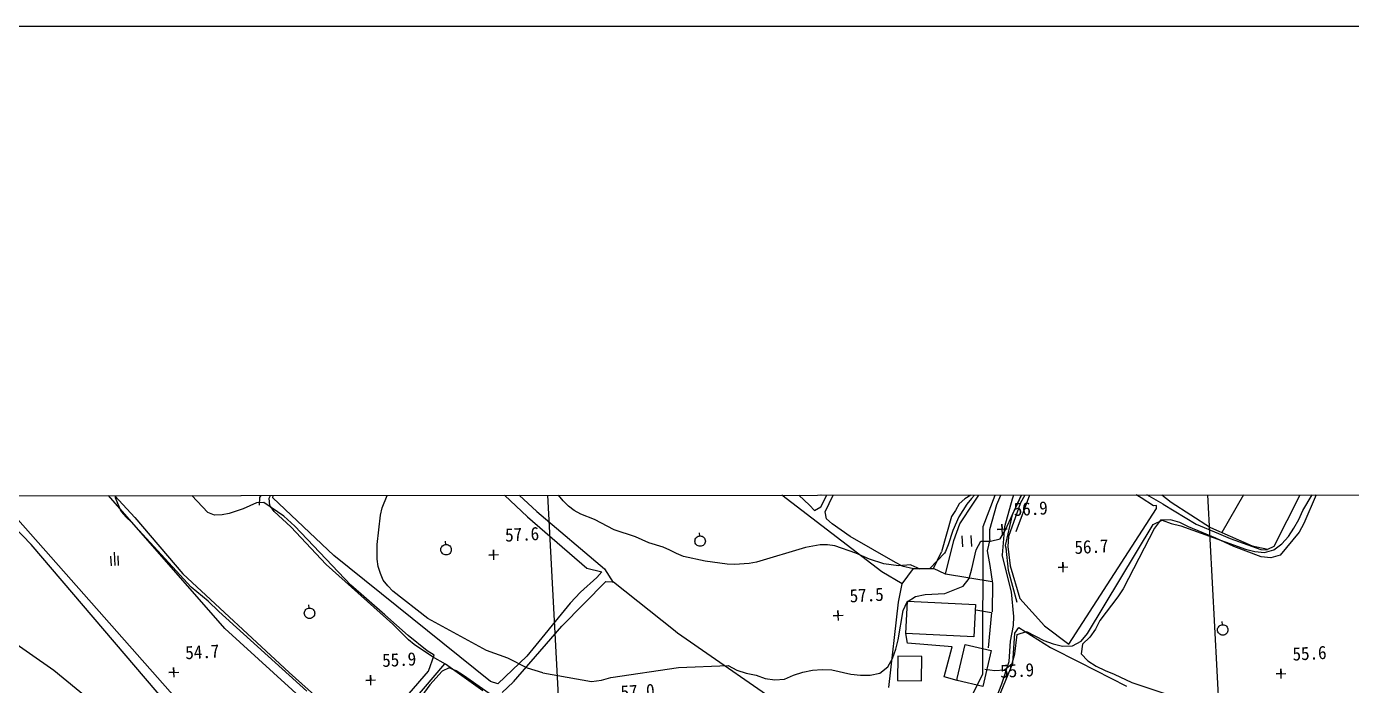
# Model space of a CAD drawing. Header units: millimetres. Extents: x 6886 to 7682, y 1103 to 1810.
# Drawn here: x 7022.4 to 7223.5, y 1519 to 1619.1 of the extents above; entities that cross this region are included whole.
import ezdxf
from ezdxf.xclip import XClip

# ---------------------------------------------------------------- set-up
doc = ezdxf.new("R2010")
doc.units = ezdxf.units.MM
doc.header["$LTSCALE"] = 10
doc.header["$MEASUREMENT"] = 0
doc.header["$XCLIPFRAME"] = 2
doc.layers.add('TX-PAPR', color=2, linetype='Continuous', plot=False)
doc.layers.add('TZ-BASE', color=253, linetype='Continuous')
doc.styles.add('GUL', font='GulimChe.ttf')

# ---------------------------------------------------------------- blocks, each defined once
blk = doc.blocks.new('JD-4F4DFDFGR14')
at = {"layer": 'TZ-BASE'}
for p, q in [((130.67, 139.31), (149.12, -210.56)), ((230.81, 139.26), (249.26, -210.6)), ((108.45, 92.98, -26.64), (131, 71.81, -26.64)), ((175.54, 73.32, -25.64), (185.79, 93.65, -25.64)), ((200.15, 70.32, -82.75), (208.96, 93.47, -82.75)), ((254.8, 84.69, -29.64), (248.81, 70.77, -29.64)), ((45.26, 80.89, -29.64), (86.6, 34.15, -29.64)), ((122.04, 82.21, -27.64), (132.4, 72.6, -27.64)), ((82.48, 72.47, -28.64), (75.6, 79.8, -28.64)), ((202.21, 78.72, -26.64), (198.36, 74.59, -26.64)), ((206.15, 78.88, -27.7), (204.54, 74.49, -27.7)), ((208.55, 78.83, -27.64), (205.09, 69.53, -27.64)), ((208.23, 78.44, -27.69), (205.83, 73.91, -27.69)), ((224.13, 74.68, -27.69), (217.38, 78.46, -27.69)), ((244.31, 67.34, -27.31), (250.88, 80.37, -27.31)), ((184.76, 63.46, -27.64), (167, 77.07, -27.64)), ((198.67, 73.85, -27.5), (201.01, 77.41, -27.5)), ((202.25, 73.66, -27.7), (203.82, 77.45, -27.7)), ((206.68, 76.84, -27.01), (204.55, 72.09, -27.01)), ((227.48, 73.7, -27.01), (221.58, 77.07, -27.01)), ((225.51, 76.43, -27.37), (228.7, 74.04, -27.37)), ((240.76, 77.09, -27.31), (236.36, 69.41, -27.31)), ((85.08, 54.85, -29.64), (67.22, 75.28, -29.64)), ((67.98, 76.05, -28.64), (68.4, 74.99, -28.64)), ((68.4, 74.99, -28.64), (71.44, 71.7, -28.64)), ((68.49, 74.67, -29.64), (68.41, 75.78, -29.64)), ((69.35, 72.58, -29.64), (68.49, 74.67, -29.64)), ((90.34, 73.57, -28.64), (90.4, 74.71, -28.64)), ((90.4, 74.71, -28.64), (90.92, 75.7, -28.64)), ((91.79, 74.62, -28.64), (92.3, 75.65, -28.64)), ((91.9, 73.51, -28.64), (91.79, 74.62, -28.64)), ((92.36, 74.68, -26.64), (92.5, 75.85, -26.64)), ((101.62, 65.95, -26.64), (92.36, 74.68, -26.64)), ((108.94, 73.15, -27.64), (110.22, 76.26, -27.64)), ((136.4, 74.21, -26.64), (134.97, 75.95, -26.64)), ((171, 76.18, -25.64), (173.82, 73.56, -25.64)), ((175.56, 75.08, -25.64), (174.45, 75.28, -25.64)), ((176.6, 75.45, -25.64), (175.56, 75.08, -25.64)), ((176.15, 72.57, -26.64), (177.66, 75.59, -26.64)), ((197.35, 74.52, -26.64), (196.49, 73.78, -26.64)), ((198.3, 75.13, -26.64), (197.35, 74.52, -26.64)), ((198.36, 74.59, -26.64), (197.66, 73.73, -26.64)), ((204.54, 74.49, -27.7), (203.37, 70.3, -27.7)), ((203.51, 69.74, -27.64), (205.99, 75.21, -27.64)), ((226.01, 73.45, -27.69), (224.13, 74.68, -27.69)), ((248.65, 72.77, -28.64), (250.19, 75.32, -28.64)), ((55.68, 67.61, -29.64), (50, 73.47, -29.64)), ((70.08, 71.72, -29.64), (69.35, 72.58, -29.64)), ((83.52, 72.04, -28.64), (82.48, 72.47, -28.64)), ((87.86, 73, -28.64), (85.75, 72.32, -28.64)), ((89.87, 73.94, -28.64), (87.86, 73, -28.64)), ((91, 73.99, -28.64), (89.87, 73.94, -28.64)), ((94.01, 71.88, -28.64), (91, 73.99, -28.64)), ((92.55, 72.58, -28.64), (91.9, 73.51, -28.64)), ((95.08, 70.28, -28.64), (92.55, 72.58, -28.64)), ((108.7, 72.06, -27.64), (108.94, 73.15, -27.64)), ((132.4, 72.6, -27.64), (142.71, 63.92, -27.64)), ((137.23, 73.43, -26.64), (136.4, 74.21, -26.64)), ((138.09, 72.74, -26.64), (137.23, 73.43, -26.64)), ((139.09, 72.22, -26.64), (138.09, 72.74, -26.64)), ((173.82, 73.56, -25.64), (174.57, 72.75, -25.64)), ((174.57, 72.75, -25.64), (175.54, 73.32, -25.64)), ((176.38, 71.47, -26.64), (176.15, 72.57, -26.64)), ((195.97, 72.78, -26.64), (195.36, 71.83, -26.64)), ((196.49, 73.78, -26.64), (195.97, 72.78, -26.64)), ((197.66, 73.73, -26.64), (196.48, 71.79, -26.64)), ((196.61, 70.74, -27.5), (198.67, 73.85, -27.5)), ((201.16, 69.87, -27.7), (202.25, 73.66, -27.7)), ((205.83, 73.91, -27.69), (203.99, 68.83, -27.69)), ((213.13, 52.47, -27.36), (226.46, 73.06, -27.36)), ((226.45, 73.5, -27.69), (226.01, 73.45, -27.69)), ((226.46, 73.06, -27.36), (226.45, 73.5, -27.36)), ((227.48, 73.7, -27.31), (232.47, 70.69, -27.31)), ((228.7, 74.04, -27.31), (234.65, 70.17, -27.31)), ((248.05, 71.38, -28.64), (248.65, 72.77, -28.64)), ((70.93, 70.98, -29.64), (70.08, 71.72, -29.64)), ((79.99, 61.14, -29.64), (70.93, 70.98, -29.64)), ((71.44, 71.7, -28.64), (78.68, 63.16, -28.64)), ((84.65, 72.09, -28.64), (83.52, 72.04, -28.64)), ((85.75, 72.32, -28.64), (84.65, 72.09, -28.64)), ((95.7, 70.4, -28.64), (94.01, 71.88, -28.64)), ((104.18, 61.44, -28.64), (95.7, 70.4, -28.64)), ((108.18, 67.61, -27.64), (108.7, 72.06, -27.64)), ((131, 71.81, -26.64), (140.03, 63.98, -26.64)), ((141.19, 71.41, -26.64), (139.09, 72.22, -26.64)), ((144.16, 69.81, -26.64), (141.19, 71.41, -26.64)), ((177.23, 70.74, -26.64), (176.38, 71.47, -26.64)), ((179.97, 68.8, -26.64), (177.23, 70.74, -26.64)), ((195.36, 71.83, -26.64), (193.85, 66.49, -26.64)), ((196.48, 71.79, -26.64), (195.55, 69.72, -26.64)), ((195.71, 68.21, -27.5), (196.61, 70.74, -27.5)), ((203.08, 69.18, -27.71), (203, 70.68, -27.71)), ((203, 70.68, -27.71), (203.04, 69.93, -27.71)), ((204.55, 72.09, -27.01), (203.51, 67.47, -27.01)), ((215.97, 54.08, -28.64), (225.95, 70.64, -28.64)), ((225.95, 70.64, -28.64), (227.3, 71.27, -28.64)), ((227.06, 71.31, -29.64), (226.16, 70.1, -29.64)), ((228.58, 71.36, -29.64), (227.06, 71.31, -29.64)), ((227.3, 71.27, -28.64), (228.69, 70.77, -28.64)), ((230.01, 70.96, -29.64), (228.58, 71.36, -29.64)), ((228.69, 70.77, -28.64), (230.13, 70.42, -28.64)), ((231.31, 70.27, -29.64), (230.01, 70.96, -29.64)), ((230.13, 70.42, -28.64), (239.95, 66.91, -28.64)), ((232.47, 70.69, -27.31), (235.85, 69.28, -27.31)), ((247.31, 70.08, -28.64), (248.05, 71.38, -28.64)), ((248.81, 70.77, -29.64), (248.11, 69.47, -29.64)), ((100.45, 64.57, -28.64), (95.08, 70.28, -28.64)), ((147.38, 68.77, -26.64), (144.16, 69.81, -26.64)), ((149.44, 67.87, -26.64), (147.38, 68.77, -26.64)), ((157.16, 68.87, -27.5), (157.11, 69.39, -27.5)), ((186.84, 64.84, -26.64), (179.97, 68.8, -26.64)), ((195.55, 69.72, -26.64), (194.86, 67.55, -26.64)), ((197.07, 67.25, -27.65), (196.98, 68.92, -27.65)), ((198.29, 68.96, -27.65), (198.38, 67.31, -27.65)), ((200.08, 47.93, -82.75), (200.15, 70.32, -82.75)), ((201.15, 68.35, -27.7), (201.16, 69.87, -27.7)), ((201.25, 68.09, -27.64), (202.71, 68.48, -27.64)), ((202.29, 69.89, -27.71), (203.79, 69.97, -27.71)), ((203.04, 69.93, -27.71), (202.29, 69.89, -27.71)), ((202.71, 68.48, -27.64), (203.51, 69.74, -27.64)), ((203.37, 70.3, -27.7), (203.04, 66.04, -27.7)), ((203.99, 68.83, -27.69), (203.88, 67.29, -27.69)), ((226.16, 70.1, -29.64), (221.4, 60.88, -29.64)), ((235.48, 68.58, -29.64), (231.31, 70.27, -29.64)), ((234.65, 70.17, -27.31), (237.63, 68.85, -27.31)), ((238.17, 67.29, -29.64), (235.48, 68.58, -29.64)), ((235.85, 69.28, -27.31), (237.64, 68.5, -27.31)), ((237.63, 68.85, -27.31), (240.97, 67.38, -27.31)), ((237.64, 68.5, -27.31), (242.31, 66.83, -27.31)), ((248.11, 69.47, -29.64), (245.23, 65.99, -29.64)), ((245.47, 67.72, -28.64), (246.47, 68.83, -28.64)), ((246.47, 68.83, -28.64), (247.31, 70.08, -28.64)), ((84.7, 33.59, -29.64), (55.68, 67.61, -29.64)), ((68.29, 66.41, -29.35), (68.4, 64.4, -29.35)), ((108.18, 65.39, -27.64), (108.18, 67.61, -27.64)), ((118.61, 67.57, -28.5), (118.56, 68.09, -28.5)), ((125.91, 65.29, -27.08), (125.83, 66.79, -27.08)), ((125.83, 66.79, -27.08), (125.87, 66.04, -27.08)), ((151.58, 67.17, -26.64), (149.44, 67.87, -26.64)), ((152.62, 66.74, -26.64), (151.58, 67.17, -26.64)), ((153.62, 66.22, -26.64), (152.62, 66.74, -26.64)), ((173.21, 67.14, -26.64), (165.75, 64.92, -26.64)), ((175.42, 67.57, -26.64), (173.21, 67.14, -26.64)), ((176.53, 67.57, -26.64), (175.42, 67.57, -26.64)), ((177.64, 67.37, -26.64), (176.53, 67.57, -26.64)), ((180.84, 66.29, -26.64), (177.64, 67.37, -26.64)), ((192.6, 63.95, -26.89), (193.85, 66.49, -26.89)), ((194.43, 66.51, -26.64), (194.29, 66.3, -26.64)), ((194.86, 67.55, -26.64), (194.43, 66.51, -26.64)), ((194.44, 63.07, -27.5), (195.71, 68.21, -27.5)), ((198.44, 63.88, -27.64), (199.09, 66.8, -27.64)), ((199.09, 66.8, -27.64), (199.78, 68.1, -27.64)), ((199.78, 68.1, -27.64), (201.25, 68.09, -27.64)), ((201.15, 68.35, -27.28), (200.76, 66.66, -27.28)), ((200.76, 66.66, -27.28), (201.17, 64.41, -27.28)), ((203.51, 67.47, -27.01), (203.62, 66.89, -27.01)), ((203.59, 67.04, -27.36), (203.94, 63.71, -27.36)), ((203.88, 67.29, -27.36), (204.27, 64.36, -27.36)), ((242.34, 65.75, -29.64), (238.17, 67.29, -29.64)), ((239.95, 66.91, -28.64), (241.39, 66.51, -28.64)), ((240.97, 67.38, -27.31), (243.34, 66.91, -27.31)), ((241.39, 66.51, -28.64), (242.86, 66.36, -28.64)), ((242.31, 66.83, -27.31), (243.24, 66.81, -27.31)), ((242.86, 66.36, -28.64), (244.27, 66.8, -28.64)), ((243.34, 66.91, -27.31), (244.31, 67.34, -27.31)), ((244.27, 66.8, -28.64), (245.47, 67.72, -28.64)), ((67.73, 65.81, -29.35), (67.81, 64.37, -29.35)), ((68.96, 64.41, -29.35), (68.88, 65.88, -29.35)), ((110.59, 55.51, -28.64), (100.45, 64.57, -28.64)), ((125.41, 46.78, -26.64), (101.62, 65.95, -26.64)), ((108.35, 64.27, -27.64), (108.18, 65.39, -27.64)), ((125.12, 66, -27.08), (126.62, 66.08, -27.08)), ((125.87, 66.04, -27.08), (125.12, 66, -27.08)), ((154.66, 65.8, -26.64), (153.62, 66.22, -26.64)), ((157.96, 65.07, -26.64), (154.66, 65.8, -26.64)), ((161.28, 64.59, -26.64), (157.96, 65.07, -26.64)), ((162.4, 64.56, -26.64), (161.28, 64.59, -26.64)), ((164.64, 64.72, -26.64), (162.4, 64.56, -26.64)), ((165.75, 64.92, -26.64), (164.64, 64.72, -26.64)), ((182.91, 65.35, -26.64), (180.84, 66.29, -26.64)), ((185.08, 64.66, -26.64), (182.91, 65.35, -26.64)), ((187.3, 64.38, -26.64), (185.08, 64.66, -26.64)), ((187.83, 64.37, -26.64), (186.84, 64.84, -26.64)), ((189.2, 64.53, -26.64), (187.3, 64.38, -26.64)), ((187.83, 64.37, -26.89), (189.56, 63.95, -26.89)), ((189.2, 64.53, -26.64), (190.54, 63.88, -26.64)), ((192.06, 63.93, -26.64), (194.29, 66.3, -26.64)), ((201.17, 64.41, -27.28), (201.55, 61.68, -27.28)), ((204.44, 60.39, -28.36), (203.04, 66.04, -28.36)), ((204.27, 64.36, -27.36), (205.7, 59.4, -27.36)), ((212.31, 63.42, -27.93), (212.23, 64.92, -27.93)), ((212.23, 64.92, -27.93), (212.27, 64.17, -27.93)), ((243.82, 65.56, -29.64), (242.34, 65.75, -29.64)), ((245.23, 65.99, -29.64), (243.82, 65.56, -29.64)), ((78.68, 63.16, -28.64), (94.84, 48.17, -28.64)), ((108.68, 63.21, -27.64), (108.35, 64.27, -27.64)), ((109.12, 62.19, -27.64), (108.68, 63.21, -27.64)), ((141.52, 62.58, -26.64), (139.04, 60.34, -26.64)), ((140.03, 63.98, -26.64), (142.26, 63.43, -26.64)), ((142.26, 63.43, -26.64), (141.52, 62.58, -26.64)), ((142.71, 63.92, -27.64), (143.98, 61.85, -27.64)), ((187.87, 61.64, -26.89), (184.76, 63.46, -26.89)), ((187.87, 61.64, -26.18), (189.56, 63.95, -26.18)), ((189.56, 63.95, -26.89), (192.6, 63.95, -26.89)), ((190.54, 63.88, -26.64), (192.06, 63.93, -26.64)), ((194.44, 63.07, -26.35), (192.6, 63.95, -26.35)), ((201.5, 61.92, -27.5), (194.44, 63.07, -27.5)), ((197.1, 61.29, -27.64), (198.05, 62.45, -27.64)), ((198.05, 62.45, -27.64), (198.44, 63.88, -27.64)), ((203.94, 63.71, -27.36), (205.27, 58.85, -27.36)), ((211.52, 64.13, -27.93), (213.02, 64.21, -27.93)), ((212.27, 64.17, -27.93), (211.52, 64.13, -27.93)), ((82.57, 59.02, -29.64), (79.99, 61.14, -29.64)), ((109.36, 56.93, -28.64), (104.18, 61.44, -28.64)), ((109.79, 61.3, -27.64), (109.12, 62.19, -27.64)), ((110.58, 60.5, -27.64), (109.79, 61.3, -27.64)), ((115.86, 56.35, -27.64), (110.58, 60.5, -27.64)), ((136.22, 55.19, -27.64), (142.91, 61.98, -27.64)), ((139.04, 60.34, -26.64), (137.46, 58.69, -26.64)), ((142.91, 61.98, -27.64), (144.08, 61.92, -27.64)), ((144.08, 61.92, -27.64), (153.18, 54.71, -27.64)), ((187.32, 58.82, -26.89), (187.87, 61.64, -26.89)), ((194.34, 60.17, -27.64), (197.1, 61.29, -27.64)), ((201.55, 61.68, -27.28), (201.54, 57.36, -27.28)), ((204.8, 56.68, -28.36), (204.44, 60.39, -28.36)), ((221.4, 60.88, -29.64), (220.6, 59.63, -29.64)), ((84.15, 57.42, -29.64), (82.57, 59.02, -29.64)), ((97.89, 57.93, -29.6), (97.84, 58.45, -29.6)), ((137.46, 58.69, -26.64), (130.91, 50.64, -26.64)), ((185.86, 45.88, -26.89), (187.32, 58.82, -26.89)), ((187.99, 57.57, -27.64), (188.64, 58.91, -27.64)), ((188.43, 54.09, -25.98), (188.68, 59.02, -25.98)), ((188.64, 58.91, -27.64), (189.89, 59.69, -27.64)), ((188.68, 59.02, -25.98), (198.97, 58.49, -25.98)), ((189.89, 59.69, -27.64), (191.35, 60.03, -27.64)), ((191.35, 60.03, -27.64), (194.34, 60.17, -27.64)), ((198.97, 58.49, -25.98), (198.72, 53.56, -25.98)), ((205.7, 59.4, -27.36), (209.46, 55.25, -27.36)), ((220.6, 59.63, -29.64), (217.87, 56.06, -29.64)), ((97.52, 45.35, -29.64), (84.15, 57.42, -29.64)), ((112.89, 53.8, -28.64), (109.36, 56.93, -28.64)), ((124.78, 51.49, -27.64), (115.86, 56.35, -27.64)), ((177.41, 56.78, -27.14), (178.91, 56.86, -27.14)), ((178.16, 56.82, -27.14), (177.41, 56.78, -27.14)), ((178.2, 56.07, -27.14), (178.12, 57.57, -27.14)), ((178.12, 57.57, -27.14), (178.16, 56.82, -27.14)), ((187.25, 53.13, -27.64), (187.99, 57.57, -27.64)), ((199.03, 57.67, -26.11), (201.4, 57.3, -26.11)), ((201.4, 57.3, -26.11), (200.93, 51.89, -26.11)), ((204.75, 55.3, -28.36), (204.8, 56.68, -28.36)), ((97.56, 43.45, -29.64), (85.08, 54.85, -29.64)), ((112.96, 53.11, -28.64), (110.59, 55.51, -28.64)), ((128.87, 46.77, -27.64), (136.22, 55.19, -27.64)), ((153.18, 54.71, -27.64), (153.79, 54.21, -27.64)), ((204.28, 52.93, -28.36), (204.75, 55.3, -28.36)), ((204.98, 54.13, -27.7), (205.54, 54.98, -27.7)), ((205.33, 53.95, -28.64), (206.74, 54.38, -28.64)), ((205.54, 54.98, -27.7), (210.35, 51.99, -27.7)), ((206.74, 54.38, -28.64), (209.38, 53.04, -28.64)), ((209.46, 55.25, -27.36), (213.13, 52.47, -27.36)), ((217.18, 54.76, -29.64), (216.33, 53.51, -29.64)), ((217.87, 56.06, -29.64), (217.18, 54.76, -29.64)), ((236.47, 55.4, -29.42), (236.42, 55.92, -29.42)), ((59.11, 48.46, -30.64), (51.74, 53.61, -30.64)), ((115.76, 51.44, -28.64), (112.89, 53.8, -28.64)), ((113.83, 52.42, -28.64), (112.96, 53.11, -28.64)), ((116.59, 50.53, -28.64), (113.83, 52.42, -28.64)), ((153.79, 54.21, -28.33), (180.68, 35.56, -28.33)), ((186.9, 51.7, -27.64), (187.25, 53.13, -27.64)), ((198.72, 53.56, -25.98), (188.43, 54.09, -25.98)), ((188.69, 52.64, -26.28), (188.43, 54.09, -26.28)), ((195.43, 52.06, -26.28), (188.69, 52.64, -26.28)), ((196.22, 47.26, -25.94), (197.43, 52.42, -25.94)), ((197.43, 52.42, -25.94), (201.39, 51.5, -25.94)), ((204.08, 49.83, -28.36), (204.28, 52.93, -28.36)), ((204.63, 49.61, -27.7), (204.98, 54.13, -27.7)), ((204.98, 50.99, -28.64), (205.33, 53.95, -28.64)), ((209.38, 53.04, -28.64), (210.77, 52.5, -28.64)), ((210.77, 52.5, -28.64), (212.2, 52.15, -28.64)), ((213.72, 52.2, -28.64), (215.03, 52.92, -28.64)), ((215.03, 52.92, -28.64), (215.97, 54.08, -28.64)), ((215.24, 52.49, -29.64), (215.04, 51.01, -29.64)), ((216.33, 53.51, -29.64), (215.24, 52.49, -29.64)), ((116.82, 50.78, -28.64), (115.76, 51.44, -28.64)), ((115.98, 48.35, -28.64), (116.82, 50.78, -28.64)), ((118.57, 49.44, -28.64), (116.59, 50.53, -28.64)), ((128, 50.37, -27.64), (124.78, 51.49, -27.64)), ((130.91, 50.64, -26.64), (126.49, 46.45, -26.64)), ((130.99, 48.81, -27.64), (128, 50.37, -27.64)), ((185.66, 49.01, -27.64), (186.41, 50.31, -27.64)), ((186.41, 50.31, -27.64), (186.9, 51.7, -27.64)), ((187.18, 50.65, -26.48), (187.15, 46.94, -26.48)), ((190.82, 50.62, -26.48), (187.18, 50.65, -26.48)), ((190.78, 46.91, -26.48), (190.82, 50.62, -26.48)), ((194.25, 47.51, -26.28), (195.43, 52.06, -26.28)), ((201.39, 51.5, -25.94), (200.11, 46.05, -25.94)), ((204.53, 49.55, -28.64), (204.98, 50.99, -28.64)), ((210.35, 51.99, -27.7), (214.78, 49.73, -27.7)), ((212.2, 52.15, -28.64), (213.72, 52.2, -28.64)), ((215.04, 51.01, -29.64), (216.05, 49.92, -29.64)), ((68.63, 40.69, -30.64), (59.11, 48.46, -30.64)), ((77.38, 47.45, -29.95), (77.3, 48.95, -29.95)), ((77.3, 48.95, -29.95), (77.34, 48.2, -29.95)), ((111.98, 41.9, -29.75), (118.44, 49.51, -29.75)), ((113.03, 44.97, -28.64), (115.98, 48.35, -28.64)), ((118.04, 48.36, -28.64), (116.2, 46.29, -28.64)), ((119.1, 48.9, -28.64), (118.04, 48.36, -28.64)), ((124.24, 45.39, -28.64), (118.57, 49.44, -28.64)), ((120.2, 48.42, -28.64), (119.1, 48.9, -28.64)), ((121.3, 47.74, -28.64), (120.2, 48.42, -28.64)), ((133.34, 48.11, -27.64), (130.99, 48.81, -27.64)), ((143.67, 47.39, -27.64), (153.92, 48.94, -27.64)), ((153.92, 48.94, -27.64), (161.47, 49.23, -27.64)), ((161.47, 49.23, -27.64), (162.77, 48.53, -27.64)), ((162.77, 48.53, -27.64), (164.2, 48.09, -27.64)), ((172.78, 48.21, -27.64), (174.25, 48.55, -27.64)), ((174.25, 48.55, -27.64), (175.71, 48.65, -27.64)), ((175.71, 48.65, -27.64), (177.19, 48.6, -27.64)), ((177.19, 48.6, -27.64), (180.06, 47.9, -27.64)), ((184.46, 48.09, -27.64), (185.66, 49.01, -27.64)), ((200.39, 48.69, -28.64), (201.92, 48.49, -28.64)), ((201.92, 48.49, -28.64), (203.39, 48.58, -28.64)), ((202.54, 44.44, -27.7), (204.63, 49.61, -27.7)), ((202.96, 46.46, -28.36), (204.08, 49.83, -28.36)), ((203.39, 48.58, -28.64), (204.53, 49.55, -28.64)), ((214.78, 49.73, -27.7), (221.91, 46.08, -27.7)), ((216.05, 49.92, -29.64), (217.3, 49.12, -29.64)), ((217.3, 49.12, -29.64), (218.65, 48.48, -29.64)), ((218.65, 48.48, -29.64), (220.04, 47.93, -29.64)), ((245.39, 47.24, -29.08), (245.31, 48.74, -29.08)), ((245.31, 48.74, -29.08), (245.35, 47.99, -29.08)), ((76.59, 48.16, -29.95), (78.09, 48.24, -29.95)), ((77.34, 48.2, -29.95), (76.59, 48.16, -29.95)), ((94.84, 48.17, -28.64), (104.06, 39.94, -28.64)), ((106.47, 46.98, -28.78), (107.96, 47.06, -28.78)), ((107.21, 47.02, -28.78), (106.47, 46.98, -28.78)), ((107.25, 46.27, -28.78), (107.18, 47.77, -28.78)), ((107.18, 47.77, -28.78), (107.21, 47.02, -28.78)), ((116.2, 46.29, -28.64), (113.12, 42.07, -28.64)), ((125.19, 45, -28.64), (121.3, 47.74, -28.64)), ((126.49, 46.45, -26.64), (125.41, 46.78, -26.64)), ((128.82, 46.7, -26.63), (127.16, 45.16, -26.63)), ((133.34, 48.11, -27.64), (140.74, 46.81, -27.64)), ((140.74, 46.81, -27.64), (142.21, 47, -27.64)), ((142.21, 47, -27.64), (143.67, 47.39, -27.64)), ((164.2, 48.09, -27.64), (165.68, 47.79, -27.64)), ((165.68, 47.79, -27.64), (167.07, 47.25, -27.64)), ((167.07, 47.25, -27.64), (168.55, 47.05, -27.64)), ((168.55, 47.05, -27.64), (170.02, 47.14, -27.64)), ((170.02, 47.14, -27.64), (171.38, 47.77, -27.64)), ((171.38, 47.77, -27.64), (172.78, 48.21, -27.64)), ((180.06, 47.9, -27.64), (181.53, 47.75, -27.64)), ((181.53, 47.75, -27.64), (183, 47.75, -27.64)), ((183, 47.75, -27.64), (184.46, 48.09, -27.64)), ((187.15, 46.94, -26.48), (190.78, 46.91, -26.48)), ((196.23, 46.96, -26.28), (194.25, 47.51, -26.28)), ((194.83, 37.54, -82.75), (200.08, 47.93, -82.75)), ((196.23, 46.96, -25.94), (196.22, 47.26, -25.94)), ((200.11, 46.05, -25.94), (196.23, 46.96, -25.94)), ((201.97, 43.88, -28.36), (202.96, 46.46, -28.36)), ((220.04, 47.93, -29.64), (222.73, 46.64, -29.64)), ((222.73, 46.64, -29.64), (239.98, 40.9, -29.64)), ((244.61, 47.95, -29.08), (246.1, 48.03, -29.08)), ((245.35, 47.99, -29.08), (244.61, 47.95, -29.08))]:
    blk.add_line(p, q, dxfattribs=at)
for centre in [(157.2, 68.11, -27.5), (118.65, 66.81, -28.5), (97.93, 57.16, -29.6), (236.51, 54.63, -29.42)]:
    blk.add_circle(centre, 0.791, dxfattribs=at)
at = {"layer": 'TZ-BASE', "style": 'GUL'}
for s, p in [('56.9', (204.83, 71.91, -25.5)), ('57.6', (127.65, 68.02, -32.65)), ('56.7', (214.05, 66.15, -28.95)), ('57.5', (179.94, 58.8, -28.95)), ('54.7', (79.12, 50.18, -25.5)), ('55.9', (109, 49, -32.65)), ('55.6', (247.14, 49.97, -28.95)), ('55.9', (202.77, 47.35, -28.95)), ('57.0', (145.18, 44.21, -32.65))]:
    blk.add_text(s, height=2, rotation=3.0191, dxfattribs=at).set_placement(p)

msp = doc.modelspace()

# ---------------------------------------------------------------- linework, layer by layer
at = {"layer": 'TX-PAPR'}
msp.add_lwpolyline([(6885.89, 1103.05), (7681.89, 1103.05), (7681.89, 1619.05), (6885.89, 1619.05)], close=True, dxfattribs=at)
msp.add_lwpolyline([(6967.42, 1547.84), (7667.42, 1548.21), (7667.49, 1398.21), (6967.49, 1397.84), (6967.42, 1547.84)], dxfattribs=at)

# ---------------------------------------------------------------- block references
at = {"layer": 'TZ-BASE', "linetype": 'Continuous'}
ref = msp.add_blockref('JD-4F4DFDFGR14', (6967.45, 1472.84), dxfattribs=at)
XClip(ref).set_block_clipping_path([(-0.0390703231, 74.9999898234), (699.9608347211, 75.364646172), (700.0389753616, -74.6353334748), (0.0390703231, -74.9999898234)])

doc.saveas('drawing.dxf')
